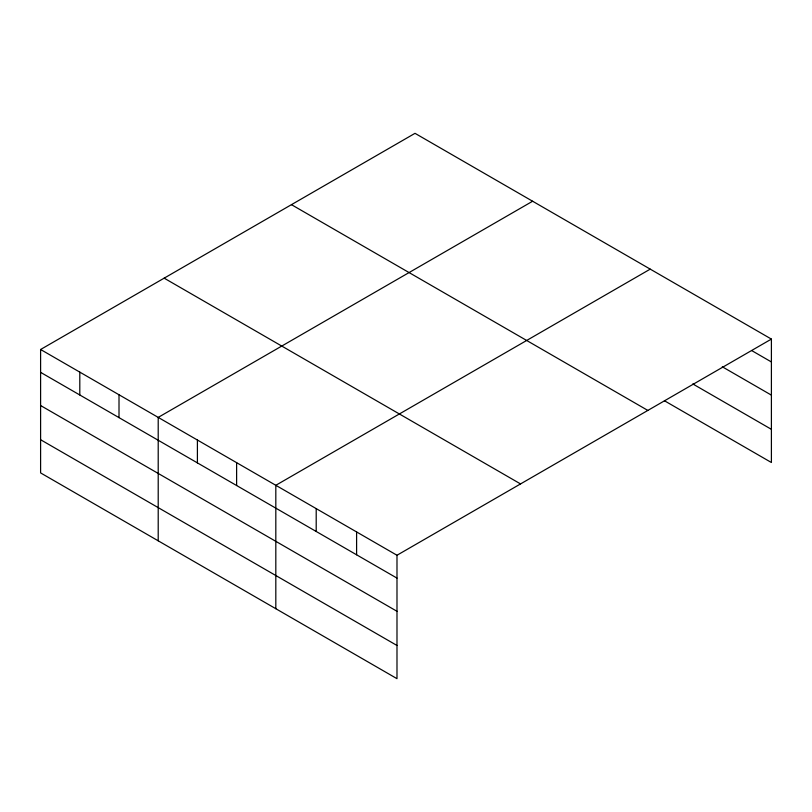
<?xml version="1.0" encoding="UTF-8"?>
<svg xmlns="http://www.w3.org/2000/svg" width="812" height="812" viewBox="0 0 812 812"><rect width="100%" height="100%" fill="white"/><g stroke="black" fill="none" stroke-linecap="round" stroke-linejoin="round"><path stroke-width="1.22" d="M40.6 349.495L396.987 555.256L396.987 678.67L40.6 472.909L40.6 349.495L415.013 133.33L771.4 339.091L771.4 462.505L664.419 400.742M532.621 201.234L158.208 417.398L158.208 540.812M650.229 269.137L275.816 485.302L275.816 608.706M396.987 555.256L771.4 339.091M751.75 350.601L771.4 361.949M722.274 366.77L771.4 395.129M692.798 383.944L771.4 429.315M291.457 204.665L647.844 410.425M164.156 278.161L520.543 483.922M40.6 372.353L396.987 578.114M40.6 405.533L396.987 611.294M40.6 439.728L396.987 645.479M356.6 531.941L356.6 554.789M316.203 508.616L316.203 531.474M236.617 462.667L236.617 485.515M197.407 440.033L197.407 462.891M119.009 394.764L119.009 417.622M79.799 372.129L79.799 394.987"/></g></svg>
